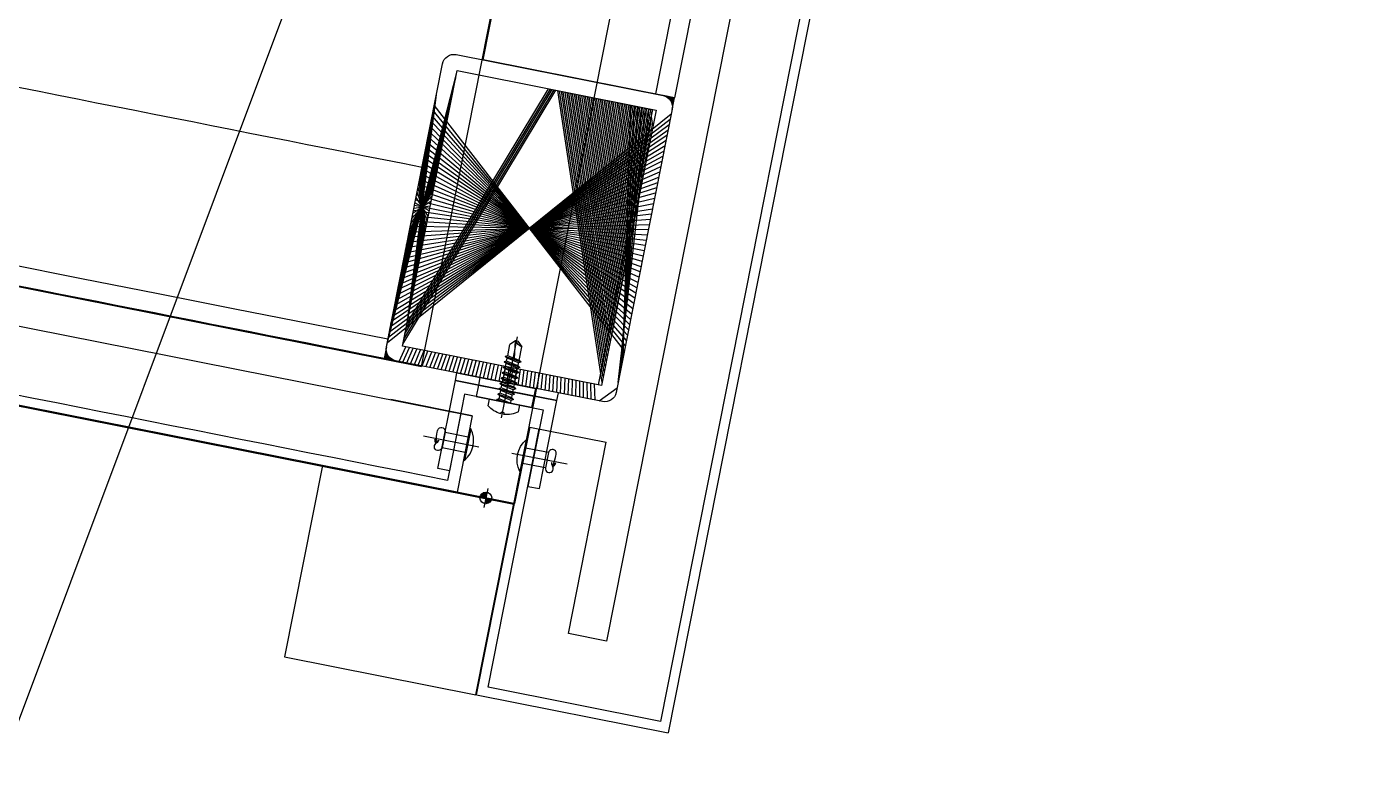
# Model space of a CAD drawing. Header units: inches. Extents: x 0 to 1813292486, y 0 to 3473589894.
# Drawn here: x 600494066.5 to 600494409.4, y 3473210580 to 3473210771.3 of the extents above; entities that cross this region are included whole.
import ezdxf

# ---------------------------------------------------------------- set-up
doc = ezdxf.new("R2010")
doc.units = ezdxf.units.IN
doc.header["$LTSCALE"] = 1000
doc.header["$MEASUREMENT"] = 0
for name, pattern in [('AX-MALL-WALL-P02-QT$0$CENTER', [2, 1.25, -0.25, 0.25, -0.25]), ('AX-MALL-WALL-P02-QT$0$DASH', [0.35, 0.25, -0.1]), ('AX-MALL-WALL-P02-QT$0$DASHED', [0.75, 0.5, -0.25]), ('AX-MALL-WALL-P02-QT$0$HIDDEN', [0.375, 0.25, -0.125]), ('AX-MALL-WALL-P02-QT$0$HIDDENX2', [0.75, 0.5, -0.25])]:
    doc.linetypes.add(name, pattern=pattern)
for name, color, linetype in [('A-Anno-Note', 241, 'Continuous'), ('AX-MALL-P02-200$0$A-Anno-Note', 241, 'Continuous'), ('AX-MALL-WALL-P02$0$A-Anno-Note', 241, 'Continuous'), ('AX-MALL-WALL-P02-QT$0$8 填充 虚线 打断线 0.1', 8, 'Continuous'), ('AX-MALL-WALL-P02-QT$0$A-Anno-Note', 241, 'Continuous'), ('AX-MALL-WALL-P02-QT$0$A-Curt', 151, 'Continuous'), ('AX-MALL-WALL-P02-QT$0$A-Detl-Fine', 152, 'Continuous'), ('AX-MALL-WALL-P02-QT$0$A-Detl-Patt', 8, 'Continuous'), ('AX-MALL-WALL-P02-QT$0$A-Detl-Thin', 131, 'Continuous'), ('AX-MALL-WALL-P02-QT$0$AP', 3, 'Continuous'), ('AX-MALL-WALL-P02-QT$0$DASH', 8, 'AX-MALL-WALL-P02-QT$0$DASHED'), ('AX-MALL-WALL-P02-QT$0$DIM', 6, 'Continuous'), ('AX-MALL-WALL-P02-QT$0$GASKET', 2, 'Continuous'), ('AX-MALL-WALL-P02-QT$0$SF', 1, 'Continuous'), ('AX-MALL-WALL-P02-QT$0$STSF', 2, 'Continuous'), ('AX-MALL-WALL-P02-QT$0$TEXT', 2, 'Continuous')]:
    doc.layers.add(name, color=color, linetype=linetype)

# ---------------------------------------------------------------- blocks, each defined once
blk = doc.blocks.new('AX-MALL-WALL-P02-QT$0$tj')
at = {"layer": 'AX-MALL-WALL-P02-QT$0$A-Detl-Patt'}
h = blk.add_hatch(dxfattribs=at)
h.set_pattern_fill('STEEL', color=256, scale=100.0000000000001, angle=50.43183869082386)
h.set_pattern_definition([(75.00000000004839, (-14278.19445574284, 156289.8254051208), (-153.3407249234246, 41.08752340989569), []), (75.00000000004839, (-14317.88195610046, 156358.5661673546), (-153.3407249234246, 41.08752340989569), [])])
edge = h.paths.add_edge_path()
edge.add_line((88101.273016572, 47666.64152574539), (87883.93542659283, 47459.84604215622))
edge.add_line((87883.93542659283, 47459.84604215622), (91571.54751467705, 43584.64122533798))
edge.add_arc((262949.389629302, 558937.705083496), 543101.4133620498, 251.6057364187558, 260.0288666978238)
edge.add_arc((172180.8466627672, -2862.146247219684), 27099.9982179492, 64.7128659603706, 96.9316049602786, ccw=False)
edge.add_arc((262948.9730309481, 558936.3205539446), 543099.9677998082, 261.6155114784545, 271.7251478115656)
edge.add_line((279298.9759148359, 16082.51663446426), (279298.9759315252, 16382.65274763107))
edge.add_arc((262948.9742454757, 558936.3204835369), 542799.9676941936, 261.62020364125146, 271.7261014454634, ccw=False)
edge.add_arc((172180.8456921196, -2862.14609140989), 27400.00151046549, 64.80631838577902, 96.83815911678944)
edge.add_arc((262949.394896181, 558937.7037490648), 542801.4137571028, 251.6136389015772, 260.02417327084333, ccw=False)
edge.add_line((91737.26096642017, 43845.69257831573), (88101.273016572, 47666.64152574539))
blk.add_lwpolyline([(88103.03003954887, 47737.33037519455), (87813.24658572674, 47461.60306501389), (91543.92713344097, 43541.13421487808, 0.03677856867194786), (168908.9495433569, 23989.2463850975, -0.1416543586965341), (183742.0972260237, 21592.70785188675, 0.04416604653312874), (279348.9759123325, 16034.00206041336), (279348.9759345055, 16434.18465709686, -0.04414427716130016), (183859.0483468771, 21979.79425859451, 0.1405450684183163), (168919.8474783897, 24393.46752309799, -0.03670519880877311), (91764.87840116024, 43889.20268630981), (88103.03007543087, 47737.33033752441)], format="xyb", dxfattribs=at)
blk.add_lwpolyline([(88101.273016572, 47666.64152574539), (87883.93542659283, 47459.84604215622), (91571.54751467705, 43584.64122533798, 0.0367693963449814), (168910.2986617088, 24039.77597379684, -0.1415142461245126), (183756.7420067787, 21641.08926153183, 0.04414024362697595), (279298.9759148359, 16082.51663446426), (279298.9759315252, 16382.65274763107, -0.04412389944666065), (183844.4648458958, 21931.40288829803, 0.1406825130026793), (168918.4574091434, 24342.94360637665, -0.03671436212623864), (91737.26096642017, 43845.69257831573)], format="xyb", close=True, dxfattribs=at)
blk = doc.blocks.new('AX-MALL-WALL-P02-QT$0$jjzx2')
at = {"layer": 'AX-MALL-WALL-P02-QT$0$A-Detl-Fine'}
for points in [[(171988.7840921879, -126999.4692630768), (171940.0626193285, -127244.6757264137), (172332.4945236444, -127322.4992341995), (172381.034398675, -127077.2567591667)], [(172018.2088698149, -127005.3158397675), (171975.3361392021, -127221.0866293907), (172308.8923667669, -127287.2344503403), (172351.6052997112, -127071.4319729805)]]:
    blk.add_lwpolyline(points, dxfattribs=at)
blk.add_lwpolyline([(172273.7486537695, -127361.6908421516), (172322.7935544252, -127371.4169793129), (172332.5196908712, -127322.3720788956), (172283.4747904539, -127312.645942688)], close=True, dxfattribs=at)
blk = doc.blocks.new('AX-MALL-WALL-P02-QT$0$A$C0A3C523D')
at = {"ltscale": 10}
h = blk.add_hatch(color=1, dxfattribs=at)
h.dxf.hatch_style = 1
edge = h.paths.add_edge_path()
edge.add_line((0.0004308894276618958, -2.999999966472387), (0, 0))
edge.add_line((0, 0), (2.999999966472387, 0.0004308857023715973))
edge.add_arc((3.000430852174224, -2.999569077044725), 2.999999993690845, 90.00822931076819, 180.0082293819262)
at = {"color": 1, "ltscale": 10}
blk.add_lwpolyline([(0.0004308894276618958, -2.999999966472387), (0, 0), (2.999999966472387, 0.0004308857023715973, 0.4142135627368514), (0.0004308894276618958, -2.999999966472387, -1.000143640125766)], format="xyb", dxfattribs=at)
blk = doc.blocks.new('AX-MALL-WALL-P02-QT$0$A$C65FC2876')
at = {"color": 6, "ltscale": 10, "xscale": -1, "rotation": 180.0164587668468}
blk.add_blockref('AX-MALL-WALL-P02-QT$0$A$C0A3C523D', (0, 0), dxfattribs=at)
blk = doc.blocks.new('AX-MALL-WALL-P02-QT$0$$DDT_AUDIT_GENERATED_(26ECE9)')
at = {"color": 3, "linetype": 'Continuous'}
for p, q in [((-1.723475382979757, 3.999999999999388), (5.68e-14, 3.999999999999388)), ((5.68e-14, 3.999999999999388), (2.84e-14, 1.749999999999388)), ((-3.087680633323401, 0.3999999999994088), (-2.69999999999996, 0.3999999999994088)), ((-2.69999999999996, 0.3999999999994088), (-2.69999999999996, -0.4000000000006169)), ((2.84e-14, 1.749999999999388), (-2.84e-14, -2.310000000000612)), ((0.2000000000000171, 1.549999999999386), (0.7801426880318729, 1.549999999999386)), ((1.103458838778039, 2.109999999999303), (0.7801426880318729, 1.549999999999372)), ((1.103458838778039, 2.109999999999303), (1.426774989524175, 1.549999999999372)), ((1.426774989524175, 1.549999999999386), (2.180142688031907, 1.549999999999386)), ((2.503458838778044, 2.109999999999303), (2.180142688031879, 1.549999999999372)), ((2.503458838778044, 2.109999999999303), (2.826774989524182, 1.549999999999372)), ((2.826774989524154, 1.549999999999386), (3.580142688031913, 1.549999999999386)), ((3.90345883877805, 2.109999999999303), (3.580142688031883, 1.549999999999372)), ((3.90345883877805, 2.109999999999303), (4.226774989524187, 1.549999999999372)), ((4.226774989524187, 1.549999999999386), (4.980142688031918, 1.549999999999386)), ((5.303458838778055, 2.109999999999303), (4.980142688031888, 1.549999999999372)), ((5.303458838778055, 2.109999999999303), (5.626774989524193, 1.549999999999372)), ((5.626774989524193, 1.549999999999386), (6.380142688031924, 1.549999999999386)), ((6.703458838778062, 2.109999999999303), (6.380142688031894, 1.549999999999372)), ((6.703458838778062, 2.109999999999303), (7.026774989524199, 1.549999999999372)), ((7.026774989524199, 1.549999999999386), (7.780142688031929, 1.549999999999386)), ((8.103458838778067, 2.109999999999303), (7.780142688031901, 1.549999999999372)), ((8.103458838778067, 2.109999999999303), (8.426774989524203, 1.549999999999372)), ((8.426774989524203, 1.549999999999386), (9.180142688031964, 1.549999999999372)), ((9.503458838778073, 2.109999999999303), (9.180142688031909, 1.549999999999372)), ((9.503458838778073, 2.109999999999303), (9.82677498952421, 1.549999999999372)), ((9.826774989524182, 1.5499999999994), (10.58014268803188, 1.5499999999994)), ((10.90345883877808, 2.109999999999303), (10.58014268803191, 1.549999999999372)), ((10.90345883877808, 2.109999999999303), (11.22677498952422, 1.549999999999372)), ((11.22677498952419, 1.5499999999994), (14.74999999999986, 1.5499999999994)), ((11.47243629496685, 0.2659454631285314), (15.99999999999989, -0.3000000000006366)), ((15.99999999999989, 0.2999999999993861), (14.74999999999986, 1.5499999999994)), ((15.99999999999989, -6.111e-13), (15.99999999999989, 0.2999999999993861)), ((-3.087680633323401, -0.4000000000006169), (-2.69999999999996, -0.4000000000006169)), ((-2.84e-14, -2.310000000000612), (-2.84e-14, -4.000000000000612)), ((0.1999999999999602, -2.11000000000061), (0.2965411612219668, -2.11000000000061)), ((0.6198573119682181, -1.550000000000608), (0.2965411612219953, -2.110000000000595)), ((0.6198573119682181, -1.550000000000608), (1.373225010475777, -1.550000000000608)), ((1.373225010475777, -1.550000000000608), (1.696541161222, -2.110000000000595)), ((2.019857311968224, -1.550000000000608), (1.696541161222, -2.110000000000595)), ((2.019857311968252, -1.550000000000608), (2.773225010475811, -1.550000000000621)), ((2.773225010475783, -1.550000000000608), (3.096541161222007, -2.110000000000595)), ((3.419857311968228, -1.550000000000608), (3.096541161222007, -2.110000000000595)), ((3.419857311968257, -1.550000000000621), (4.173225010475817, -1.550000000000608)), ((4.17322501047579, -1.550000000000608), (4.496541161222011, -2.110000000000595)), ((4.819857311968235, -1.550000000000608), (4.496541161222011, -2.110000000000595)), ((4.819857311968235, -1.550000000000608), (5.573225010475738, -1.550000000000608)), ((5.573225010475795, -1.550000000000608), (5.896541161222018, -2.110000000000595)), ((6.219857311968241, -1.550000000000608), (5.896541161222018, -2.110000000000595)), ((6.219857311968268, -1.550000000000621), (6.9732250104758, -1.550000000000637)), ((6.9732250104758, -1.550000000000608), (7.296541161222023, -2.110000000000595)), ((7.619857311968246, -1.550000000000608), (7.296541161222023, -2.110000000000595)), ((7.619857311968218, -1.550000000000621), (8.373225010475807, -1.550000000000637)), ((8.373225010475807, -1.550000000000608), (8.69654116122203, -2.110000000000595)), ((9.019857311968252, -1.550000000000608), (8.69654116122203, -2.110000000000595)), ((9.019857311968224, -1.550000000000637), (9.773225010475812, -1.550000000000637)), ((9.773225010475812, -1.550000000000608), (10.09654116122204, -2.110000000000595)), ((10.41985731196826, -1.550000000000608), (10.09654116122204, -2.110000000000595)), ((10.4198573119682, -1.550000000000637), (11.17322501047582, -1.550000000000621)), ((11.17322501047582, -1.550000000000608), (11.49654116122204, -2.110000000000595)), ((11.81985731196826, -1.550000000000608), (11.49654116122204, -2.110000000000595)), ((11.81985731196818, -1.550000000000594), (14.74999999999983, -1.550000000000707)), ((15.99999999999989, -0.3000000000006082), (14.74999999999983, -1.550000000000707)), ((15.99999999999989, -6.111e-13), (15.99999999999989, -0.3000000000006082)), ((-1.723475382979757, -4.000000000000612), (-2.84e-14, -4.000000000000612))]:
    blk.add_line(p, q, dxfattribs=at)
at = {"color": 6, "linetype": 'Continuous'}
for p, q in [((-2.84e-14, 1.689951005759894), (0.6198573119682181, -1.550000000000608)), ((0.7801426880318729, 1.549999999999372), (1.373225010475777, -1.550000000000608)), ((1.103458838778095, 2.109999999999387), (1.696541161222, -2.110000000000625)), ((1.426774989524175, 1.549999999999372), (2.019857311968224, -1.550000000000608)), ((2.180142688031879, 1.549999999999372), (2.773225010475783, -1.550000000000608)), ((2.5034588387781, 2.109999999999387), (3.096541161222007, -2.110000000000625)), ((2.826774989524182, 1.549999999999372), (3.419857311968228, -1.550000000000608)), ((3.580142688031883, 1.549999999999372), (4.17322501047579, -1.550000000000608)), ((3.903458838778107, 2.109999999999387), (4.496541161222011, -2.110000000000625)), ((4.226774989524187, 1.549999999999372), (4.819857311968235, -1.550000000000608)), ((4.980142688031888, 1.549999999999372), (5.573225010475795, -1.550000000000608)), ((5.303458838778113, 2.109999999999387), (5.896541161222018, -2.110000000000625)), ((5.626774989524193, 1.549999999999372), (6.219857311968241, -1.550000000000608)), ((6.380142688031894, 1.549999999999372), (6.9732250104758, -1.550000000000608)), ((6.703458838778117, 2.109999999999387), (7.296541161222023, -2.110000000000625)), ((7.026774989524199, 1.549999999999372), (7.619857311968246, -1.550000000000608)), ((7.780142688031901, 1.549999999999372), (8.373225010475807, -1.550000000000608)), ((8.103458838778124, 2.109999999999387), (8.69654116122203, -2.110000000000625)), ((8.426774989524203, 1.549999999999372), (9.019857311968252, -1.550000000000608)), ((9.180142688031909, 1.549999999999372), (9.773225010475812, -1.550000000000608)), ((9.503458838778128, 2.109999999999387), (10.09654116122204, -2.110000000000625)), ((9.82677498952421, 1.549999999999372), (10.41985731196826, -1.550000000000608)), ((10.58014268803191, 1.549999999999372), (10.87668384925388, -7.958e-13)), ((10.90345883877814, 2.109999999999387), (11.15434287713862, 0.3248673096193073)), ((11.22677498952422, 1.549999999999372), (11.47243629496688, 0.2659454631285172)), ((5.68e-14, -3.695e-13), (0.2965411612219953, -2.110000000000625)), ((10.91761102842915, -0.2139235155770223), (11.17322501047582, -1.550000000000608)), ((11.25844958105517, -0.4158903793261147), (11.49654116122204, -2.110000000000625)), ((11.56945835435545, -0.2411820851436346), (11.81985731196826, -1.550000000000608))]:
    blk.add_line(p, q, dxfattribs=at)
at = {"color": 1, "linetype": 'AX-MALL-WALL-P02-QT$0$CENTER', "ltscale": 2.357947691000001}
blk.add_line((-4.054319021158164, -6.111e-13), (17.04217069582407, -6.111e-13), dxfattribs=at)
at = {"color": 3, "linetype": 'Continuous'}
for centre, radius, start, end in [((3.400000000000034, -6.111e-13), 6.5, 142.0201275551484, 176.471876658712), ((0.2000000000000171, 1.749999999999388), 0.2, 180, 270), ((11.25141174500828, -0.0391850166726613), 0.3767710994597315, 54.08190201420023, 327.5796422510294), ((18.22708333333321, 2.552083333332732), 3.618601872807925, 196.0767976164449, 232.0150770967585), ((3.400000000000034, -6.111e-13), 6.5, 183.528123341288, 217.9798724448516), ((0.1999999999999602, -2.310000000000612), 0.2, 90, 179.9999999999992)]:
    blk.add_arc(centre, radius, start, end, dxfattribs=at)
blk = doc.blocks.new('AX-MALL-WALL-P02-QT$0$16')
at = {"layer": 'AX-MALL-WALL-P02-QT$0$8 填充 虚线 打断线 0.1'}
h = blk.add_hatch(dxfattribs=at)
h.set_pattern_fill('HONEY', color=256, scale=0.5, angle=90, style=0)
h.set_pattern_definition([(90, (4094.004376560026, -3456.720666487616), (-1.374815, 2.38125), [1.5875, -3.175]), (210, (4094.004376560026, -3456.720666487616), (-1.374815492761696, -2.381249715503903), [1.587499999999999, -3.174999999999998]), (150, (4094.004376560026, -3456.720666487616), (-2.749630492761694, 2.84496097515292e-07), [-3.175, 1.5875])])
edge = h.paths.add_edge_path()
edge.add_ellipse((78.22942143100803, 797.2210630481404), major_axis=(2.503303017743552e-15, 10.22084774397081), ratio=0.7827142453974021, start_angle=0, end_angle=360, ccw=False)
h = blk.add_hatch(dxfattribs=at)
h.set_pattern_fill('DOTS', color=256, scale=0.5, angle=90, style=0)
h.set_pattern_definition([(90, (78.22945501668286, 783.1231990609285), (-0.79375, 0.396875), [0, -0.79375])])
edge = h.paths.add_edge_path()
edge.add_line((70.30533076617425, 795.8163707183248), (70.22941973600095, 795.8163707187905))
edge.add_line((70.22941973600095, 795.8163707187905), (70.22943590981444, 781.8232061501167))
edge.add_arc((78.22942193485355, 761.549287954489), 21.79521817725988, 68.46606092789608, 111.5339424551949, ccw=False)
edge.add_line((86.22940676267748, 781.8232066218316), (86.22939058839833, 795.8163707187905))
edge.add_line((86.22939058839833, 795.8163707187905), (86.15351171586221, 795.8163707183248))
edge.add_ellipse((78.22942124101823, 797.2210630477912), major_axis=(1.251651508871776e-15, 10.22084774397081), ratio=0.7827142453974021, start_angle=97.89939189545902, end_angle=262.100608104541, ccw=False)
blk = doc.blocks.new('AX-MALL-WALL-P02-QT$0$A$C72D834EB')
at = {"xscale": 0.9375017079322974, "yscale": 0.9375017079322974, "zscale": 0.9375017079322974}
blk.add_blockref('AX-MALL-WALL-P02-QT$0$16', (-80.84021611325443, -732.9605915099382, 0.03758078759354616), dxfattribs=at)
blk = doc.blocks.new('*U280')
at = {"color": 8, "linetype": 'AX-MALL-WALL-P02-QT$0$HIDDEN'}
for p, q in [((5.999999057035893, 2), (0, 2.000000000000056)), ((5.999999057035893, -2.000000000000056), (0, -2))]:
    blk.add_line(p, q, dxfattribs=at)
at = {"color": 0, "linetype": 'ByBlock'}
for points in [[(-0.25, -4.144999999999982, -0.3498190591073608), (-0.25, 4.144999999999982), (0, 4.144999999999982), (0, -4.144999999999982)], [(5.999999057035836, -2.000000000000056, 1.452432280569389), (7.745355049535761, -1.333333333333371, -0.381966011250121), (7.745355049535761, 1.333333333333371, 1.452432280569432), (5.999999057035836, 2)]]:
    blk.add_lwpolyline(points, format="xyb", close=True, dxfattribs=at)
blk.add_lwpolyline([(-0.25, 4.144999999999982), (-0.25, -4.144999999999982)], dxfattribs=at)
blk.add_arc((6.254643064535911, 2.36231202416569e-19), 2, 318.1896851042216, 41.81031489577843, dxfattribs=at)
at = {"layer": 'AX-MALL-WALL-P02-QT$0$TEXT', "color": 8, "linetype": 'AX-MALL-WALL-P02-QT$0$CENTER'}
blk.add_line((11.25464306453591, 2.36231202416569e-19), (-3.20000094296415, 2.36231202416569e-19), dxfattribs=at)
blk = doc.blocks.new('AX-MALL-WALL-P02-QT$0$尺寸分格点')
at = {"ltscale": 10}
h = blk.add_hatch(color=1, dxfattribs=at)
h.dxf.hatch_style = 1
edge = h.paths.add_edge_path()
edge.add_line((0, -1.5), (-5.470445860503725e-37, 1.862645149230957e-09))
edge.add_line((0, 1.862645149230957e-09), (-1.5, 0))
edge.add_arc((0, 0), 1.5, 180, 270)
edge = h.paths.add_edge_path()
edge.add_line((0, 1.5), (5.470445846917725e-37, 1.862645149230957e-09))
edge.add_line((0, 1.862645149230957e-09), (1.5, 0))
edge.add_arc((0, 0), 1.5, 0, 90)
for p, q in [((-2.5, 0), (2.5, 0)), ((0, -2.5), (0, 2.5))]:
    blk.add_line(p, q)
blk.add_circle((0, 0), 1.5)
blk = doc.blocks.new('AX-MALL-WALL-P02-QT$0$定位点')
blk.add_blockref('AX-MALL-WALL-P02-QT$0$尺寸分格点', (0, 0))
blk = doc.blocks.new('AX-MALL-WALL-P02-QT$0$A$C655A43A8')
at = {"ltscale": 10}
h = blk.add_hatch(dxfattribs=at)
h.set_pattern_fill('ANSI37')
h.set_pattern_definition([(45, (-29352759.23010954, -17638243.37199985), (-1.122532015133644, 1.122532015133644), []), (135, (-29352759.23010954, -17638243.37199985), (-1.122532015133644, -1.122532015133644), [])])
h.paths.add_polyline_path([(-12.57177452556789, -28.20245902985334), (-12.54129898734391, -30.20222682692111), (7.956851871684194, -29.88984446413815), (7.926376333460212, -27.89007666707039)])
h = blk.add_hatch(dxfattribs=at)
h.set_pattern_fill('ANSI37')
h.set_pattern_definition([(45, (-29352759.73010954, -17638243.37199985), (-1.122532015133644, 1.122532015133644), []), (135, (-29352759.73010954, -17638243.37199985), (-1.122532015133644, -1.122532015133644), [])])
h.paths.add_polyline_path([(13.92508961074054, -27.79103927500546), (13.95556514896452, -29.79080707207322), (-6.542585710063577, -30.10318943485618), (-6.573061248287559, -28.10342163778841)])
at = {"layer": 'AX-MALL-WALL-P02-QT$0$A-Detl-Thin', "color": 3}
blk.add_line((7.803884064778686, -19.883394703269), (7.499128675088286, 0.1142832618206739), dxfattribs=at)
for points in [[(-7.194373290985823, -20.11196122691035), (-7.499128675088286, -0.1142832618206739)], [(10.80353575944901, -19.83768139593303), (10.53687103278935, -2.339466396719217)]]:
    blk.add_lwpolyline(points, dxfattribs=at)
at = {"layer": 'AX-MALL-WALL-P02-QT$0$A-Detl-Thin'}
for points in [[(-12.57177452556789, -28.20245902985334), (-12.54129898734391, -30.20222682692111), (7.956851871684194, -29.88984446413815), (7.926376333460212, -27.89007666707039)], [(13.92508961074054, -27.79103927500546), (13.95556514896452, -29.79080707207322), (-6.542585710063577, -30.10318943485618), (-6.573061248287559, -28.10342163778841)]]:
    blk.add_lwpolyline(points, close=True, dxfattribs=at)
at = {"layer": 'AX-MALL-WALL-P02-QT$0$SF'}
for points in [[(-12.57177452556789, -28.20245902985334), (7.926376333460212, -27.89007666707039), (7.880663024261594, -24.89042497240007), (-9.617836140096188, -25.15709402784705), (-9.922591520473361, -5.159416502341628), (-12.92224321514368, -5.205129809677601)], [(13.92508961074054, -27.79103927500546), (-6.573061248287559, -28.10342163778841), (-6.618774557486176, -25.1037699431181), (10.8797246068716, -24.83710088767111), (10.57496922649443, -4.839423362165689), (13.57462092116475, -4.793710054829717)]]:
    blk.add_lwpolyline(points, close=True, dxfattribs=at)
at = {"color": 6, "ltscale": 10, "extrusion": (0, 0, -1), "xscale": -1, "zscale": -1, "rotation": 179.1269063369871}
blk.add_blockref('AX-MALL-WALL-P02-QT$0$A$C72D834EB', (7.499128671362996, -0.1142837014049292), dxfattribs=at)
at = {"layer": 'AX-MALL-WALL-P02-QT$0$DIM', "xscale": -1, "rotation": 90.87309366301291}
blk.add_blockref('AX-MALL-WALL-P02-QT$0$$DDT_AUDIT_GENERATED_(26ECE9)', (0.4208650086075068, -24.99648908339441), dxfattribs=at)
at = {"layer": 'AX-MALL-WALL-P02-QT$0$GASKET', "extrusion": (0, 0, -1), "xscale": -1, "zscale": -1, "rotation": 269.1269063369871}
blk.add_blockref('AX-MALL-WALL-P02-QT$0$定位点', (0, 0), dxfattribs=at)
at = {"layer": 'AX-MALL-WALL-P02-QT$0$SF', "extrusion": (0, 0, -1), "xscale": -1, "zscale": -1, "rotation": 179.1269063369871}
blk.add_blockref('*U280', (7.308657497167587, -12.61283244565129), dxfattribs=at)
at = {"layer": 'AX-MALL-WALL-P02-QT$0$SF', "extrusion": (0, 0, -1), "zscale": -1, "rotation": 179.1269063369871}
blk.add_blockref('*U280', (-7.689601743593812, -12.38426589407027), dxfattribs=at)
blk = doc.blocks.new('AX-MALL-WALL-P02-QT$0$500C')
h = blk.add_hatch()
h.set_pattern_fill('ANSI32', color=6, scale=0.9999999999999997, angle=71.54704075356716)
h.set_pattern_definition([(208.2765901273787, (11034622.03920519, -12435247.54369251), (-2.256131622237198, 4.194195554947505), []), (208.2765901273787, (11034621.39318359, -12435249.69380251), (-2.256131622237198, 4.194195554947505), [])])
edge = h.paths.add_edge_path()
edge.add_line((386.9252549521625, -335.4438475426286), (335.2091846633703, -319.9052480570972))
edge.add_arc((336.0724401902407, -317.0321330409497), 2.999999999999997, 163.2765901273788, 253.2765901273788, ccw=False)
edge.add_line((333.1993251722306, -316.1688774991781), (354.492961505428, -245.2987071052194))
edge.add_arc((357.366076534614, -246.161962646991), 2.999999999999997, 73.27659012737922, 163.2765901273793, ccw=False)
edge.add_line((358.2293320596218, -243.2888476289809), (409.9454023484141, -258.8274471145123))
edge.add_arc((409.0821468196809, -261.7005621418357), 2.999999999999997, -16.723409872621176, 73.27659012737882, ccw=False)
edge.add_line((411.9552618321031, -262.5638176612556), (390.6616254989058, -333.4339880552143))
edge.add_arc((387.7885104883462, -332.5707325264812), 2.999999999999997, 253.2765901273797, 343.2765901273798, ccw=False)
h.paths.add_polyline_path([(337.3178970385343, -316.3621798753738), (387.1185573153198, -331.3252756837755), (407.8366899620742, -262.3705152831972), (358.036029689014, -247.4074194934219)])
at = {"layer": 'AX-MALL-WALL-P02-QT$0$A-Detl-Thin', "color": 3}
for p, q in [((353.4067075513303, -335.8158200923353), (332.9886317923665, -329.6783340759575)), ((367.7717645596713, -340.1338242813945), (386.9251719396561, -345.8911626115441))]:
    blk.add_line(p, q, dxfattribs=at)
at = {"layer": 'AX-MALL-WALL-P02-QT$0$AP'}
for p, q in [((459.782006541267, -138.1460039764643), (382.1096925903112, -396.6550953574479)), ((476.5414051227272, -143.1815293114632), (393.8349511325359, -418.454222843051)), ((478.9356152303517, -143.9008931722492), (395.5099805463105, -421.568381652236)), ((-34.54590698704123, -219.3597938865423), (353.4067084528506, -335.8158203642815)), ((350.7408287264407, -405.4976657312363), (370.163493739441, -340.8527561035007)), ((372.535285834223, -393.7764812670648), (386.9228057581931, -345.890162633732)), ((347.6273348499089, -407.1721206512302), (362.0143218394369, -359.2875758241862)), ((382.1096925903112, -396.6550953574479), (372.535285834223, -393.7764812670648)), ((347.6273348499089, -407.1721206512302), (395.5099805463105, -421.568381652236)), ((393.8349511325359, -418.454222843051), (350.7408287264407, -405.4976657312363))]:
    blk.add_line(p, q, dxfattribs=at)
blk.add_lwpolyline([(347.6493687648326, -354.9692284148186), (-21.10058393515646, -244.1263797897846), (-35.50388870947063, -292.0927163790911)], dxfattribs=at)
blk.add_arc((-249916.0860368554, -832929.8523167521), 869377.4897438963, 73.26994203399087, 73.29528541694225, dxfattribs=at)
at = {"layer": 'AX-MALL-WALL-P02-QT$0$DASH', "color": 8, "linetype": 'AX-MALL-WALL-P02-QT$0$HIDDENX2', "ltscale": 20}
blk.add_lwpolyline([(445.4263561740518, -133.7947224080563), (408.0318025704473, -258.2524873316288)], dxfattribs=at)
blk.add_lwpolyline([(333.7753345370293, -314.2517844103277, 8.805785796117746e-05), (27.30207003466785, -222.2000698763877, 8.805785796117746e-05)], format="xyb", dxfattribs=at)
at = {"layer": 'AX-MALL-WALL-P02-QT$0$STSF'}
blk.add_lwpolyline([(412.8203275967389, -259.6912465393543), (364.9350773319602, -245.3036544267088), (402.3282934520394, -120.8503409456462), (450.2148811947554, -135.2334816195071), (412.8203275967389, -259.6912465393543)], dxfattribs=at)
for points in [[(40.24286014027894, -179.1009287647903, -8.805580724741012e-05), (346.7241675164551, -271.1550590358675)], [(332.3365753106773, -319.0403094552457, 8.805808583073339e-05), (25.86420446448028, -226.9888633433729, 8.805808583073339e-05)]]:
    blk.add_lwpolyline(points, format="xyb", dxfattribs=at)
blk.add_lwpolyline([(386.9252549521625, -335.4438475426286), (335.2091846633703, -319.9052480608225, -0.414213562373095), (333.1993251722306, -316.1688774991781), (354.4929615091532, -245.2987071126699, -0.414213562373095), (358.2293320596218, -243.2888476289809), (409.9454023409635, -258.8274471145123, -0.414213562373095), (411.9552618321031, -262.5638176612556), (390.6616255007684, -333.4339880552143, -0.414213562373095)], format="xyb", close=True, dxfattribs=at)
blk.add_lwpolyline([(387.1185573153198, -331.3252756837755), (337.3178970403969, -316.3621798735112), (358.0360296871513, -247.4074194915593), (407.8366899639368, -262.3705152869225)], close=True, dxfattribs=at)
at = {"color": 6, "ltscale": 10}
for name, p, rotation in [('AX-MALL-WALL-P02-QT$0$A$C65FC2876', (412.8371328338981, -259.7173416279256), 163.2968720435209), ('AX-MALL-WALL-P02-QT$0$A$C655A43A8', (354.8318974412978, -357.1282305568457), 162.3966110346236), ('AX-MALL-WALL-P02-QT$0$A$C65FC2876', (332.3365753106773, -319.0403094552457), 343.2968720435209)]:
    blk.add_blockref(name, p, dxfattribs=dict(at, rotation=rotation))
blk = doc.blocks.new('AX-MALL-WALL-P02-QT$0$mqst2')
at = {"color": 6, "rotation": 5.523466613607801}
blk.add_blockref('AX-MALL-WALL-P02-QT$0$500C', (280206.509829402, -36302.18988323212), dxfattribs=at)
blk = doc.blocks.new('AX-MALL-WALL-P02-QT')
at = {"layer": 'AX-MALL-WALL-P02-QT$0$A-Curt'}
blk.add_arc((600585645.7364031, 3473560475.306022), 539999.9901256377, 238.372542039219, 238.4734646330516, dxfattribs=at)
at = {"layer": 'AX-MALL-WALL-P02-QT$0$A-Detl-Patt', "linetype": 'AX-MALL-WALL-P02-QT$0$DASH'}
blk.add_line((600295524.4326031, 3473092770.738178), (600306353.5243154, 3473105234.161342), dxfattribs=at)
at = {"layer": 'AX-MALL-WALL-P02-QT$0$A-Anno-Note'}
for name, p, rotation in [('AX-MALL-WALL-P02-QT$0$mqst2', (600052179.2710491, 3473232742.396311), 339.5681613092181), ('AX-MALL-WALL-P02-QT$0$jjzx2', (600185298.4270658, 3473279938.045597), 339.5681613092246)]:
    blk.add_blockref(name, p, dxfattribs=dict(at, rotation=rotation))
at = {"layer": 'AX-MALL-WALL-P02-QT$0$A-Detl-Thin', "rotation": 339.5681613091762}
blk.add_blockref('AX-MALL-WALL-P02-QT$0$tj', (600144118.6961328, 3473128496.287411), dxfattribs=at)
blk = doc.blocks.new('AX-MALL-WALL-P02')
at = {"layer": 'AX-MALL-WALL-P02$0$A-Anno-Note'}
blk.add_blockref('AX-MALL-WALL-P02-QT', (0, 0), dxfattribs=at)
blk = doc.blocks.new('AX-MALL-P02-200')
at = {"layer": 'AX-MALL-P02-200$0$A-Anno-Note'}
blk.add_blockref('AX-MALL-WALL-P02', (0, 0), dxfattribs=at)

msp = doc.modelspace()

# ---------------------------------------------------------------- block references
at = {"layer": 'A-Anno-Note', "rotation": 20.43183869077545}
msp.add_blockref('AX-MALL-P02-200', (1250392458.527329, 9048125.682563305), dxfattribs=at)

doc.saveas('drawing.dxf')
